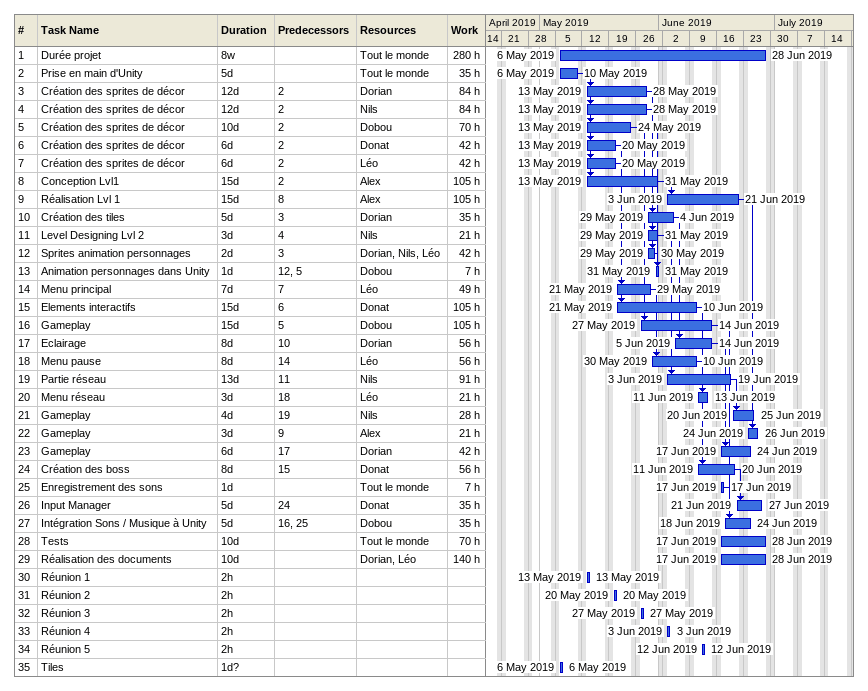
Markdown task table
| ID | Task | Duration | Start | Finish | Predecessors | Resources | Work (h) |
|---|---|---|---|---|---|---|---|
| 1 | Durée projet | 8w | 2019-05-06 | 2019-06-28 |  | Tout le monde | 280 |
| 2 | Prise en main d'Unity | 5d | 2019-05-06 | 2019-05-10 |  | Tout le monde | 35 |
| 3 | Création des sprites de décor | 12d | 2019-05-13 | 2019-05-28 | 2 | Dorian | 84 |
| 4 | Création des sprites de décor | 12d | 2019-05-13 | 2019-05-28 | 2 | Nils | 84 |
| 5 | Création des sprites de décor | 10d | 2019-05-13 | 2019-05-24 | 2 | Dobou | 70 |
| 6 | Création des sprites de décor | 6d | 2019-05-13 | 2019-05-20 | 2 | Donat | 42 |
| 7 | Création des sprites de décor | 6d | 2019-05-13 | 2019-05-20 | 2 | Léo | 42 |
| 8 | Conception Lvl1 | 15d | 2019-05-13 | 2019-05-31 | 2 | Alex | 105 |
| 9 | Réalisation Lvl 1 | 15d | 2019-06-03 | 2019-06-21 | 8 | Alex | 105 |
| 10 | Création des tiles | 5d | 2019-05-29 | 2019-06-04 | 3 | Dorian | 35 |
| 11 | Level Designing Lvl 2 | 3d | 2019-05-29 | 2019-05-31 | 4 | Nils | 21 |
| 12 | Sprites animation personnages | 2d | 2019-05-29 | 2019-05-30 | 3 | Dorian, Nils, Léo | 42 |
| 13 | Animation personnages dans Unity | 1d | 2019-05-31 | 2019-05-31 | 12, 5 | Dobou | 7 |
| 14 | Menu principal | 7d | 2019-05-21 | 2019-05-29 | 7 | Léo | 49 |
| 15 | Elements interactifs | 15d | 2019-05-21 | 2019-06-10 | 6 | Donat | 105 |
| 16 | Gameplay | 15d | 2019-05-27 | 2019-06-14 | 5 | Dobou | 105 |
| 17 | Eclairage | 8d | 2019-06-05 | 2019-06-14 | 10 | Dorian | 56 |
| 18 | Menu pause | 8d | 2019-05-30 | 2019-06-10 | 14 | Léo | 56 |
| 19 | Partie réseau | 13d | 2019-06-03 | 2019-06-19 | 11 | Nils | 91 |
| 20 | Menu réseau | 3d | 2019-06-11 | 2019-06-13 | 18 | Léo | 21 |
| 21 | Gameplay | 4d | 2019-06-20 | 2019-06-25 | 19 | Nils | 28 |
| 22 | Gameplay | 3d | 2019-06-24 | 2019-06-26 | 9 | Alex | 21 |
| 23 | Gameplay | 6d | 2019-06-17 | 2019-06-24 | 17 | Dorian | 42 |
| 24 | Création des boss | 8d | 2019-06-11 | 2019-06-20 | 15 | Donat | 56 |
| 25 | Enregistrement des sons | 1d | 2019-06-17 | 2019-06-17 |  | Tout le monde | 7 |
| 26 | Input Manager | 5d | 2019-06-21 | 2019-06-27 | 24 | Donat | 35 |
| 27 | Intégration Sons / Musique à Unity | 5d | 2019-06-18 | 2019-06-24 | 16, 25 | Dobou | 35 |
| 28 | Tests | 10d | 2019-06-17 | 2019-06-28 |  | Tout le monde | 70 |
| 29 | Réalisation des documents | 10d | 2019-06-17 | 2019-06-28 |  | Dorian, Léo | 140 |
| 30 | Réunion 1 | 2h | 2019-05-13 | 2019-05-13 |  |  |  |
| 31 | Réunion 2 | 2h | 2019-05-20 | 2019-05-20 |  |  |  |
| 32 | Réunion 3 | 2h | 2019-05-27 | 2019-05-27 |  |  |  |
| 33 | Réunion 4 | 2h | 2019-06-03 | 2019-06-03 |  |  |  |
| 34 | Réunion 5 | 2h | 2019-06-12 | 2019-06-12 |  |  |  |
| 35 | Tiles | 1d? | 2019-05-06 | 2019-05-06 |  |  |  |
